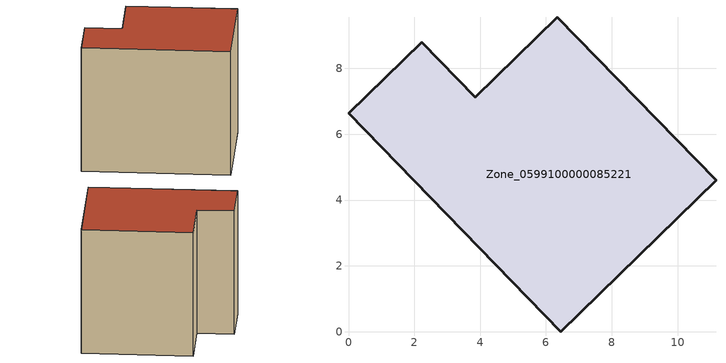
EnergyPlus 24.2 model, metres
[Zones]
Zone_0599100000085221
 floor ground (C_G): 6.45,0 0,6.64 2.22,8.8 3.86,7.13 6.35,9.55 11.17,4.6 z0
 wall outside (C_F): 6.45,0 11.17,4.6 6.35,9.55 3.86,7.13 2.22,8.8 0,6.64 6.45,0 z0:8.33
 roof outside (C_R): 0,6.64 6.45,0 11.17,4.6 6.35,9.55 3.86,7.13 2.22,8.8 z8.33
[BUILDING]
Pand.0599100000085221: North Axis=0; Terrain=City; Loads Convergence Tolerance Value=0.04; Temperature Convergence Tolerance Value=0.4; Solar Distribution=FullExterior; Maximum Number of Warmup Days=25; Minimum Number of Warmup Days=1
[Site:Location]
Rotterdam.The.Hague.AP_ZH_NLD Design_Conditions: Latitude=51.96; Longitude=4.45; Time Zone=1; Elevation=-4.5
[SITE:GROUNDTEMPERATURE:BUILDINGSURFACE]
18, 18, 18, 18, 18, 18, 18, 18, 18, 18, 18, 18
[MATERIAL] Thermal Absorptance=0.9; Solar Absorptance=0.7; Visible Absorptance=0.7
Name | Roughness | Thickness | Conductivity | Density | Specific Heat
G.TI.1975-1991 | MediumSmooth | 0.15 | 0.288461 | 540 | 1210
F.TI.1975-1991 | Rough | 0.3 | 0.230769 | 1920 | 840
R.TI.1975-1991 | MediumRough | 0.2 | 0.153846 | 1500 | 1000
[CONSTRUCTION]
C_G: G.TI.1975-1991
C_F: F.TI.1975-1991
C_R: R.TI.1975-1991
[ZONE]
Zone_0599100000085221: Type=1; Multiplier=1; Ceiling Height=Autocalculate; Volume=Autocalculate; Floor Area=autocalculate; Part of Total Floor Area=Yes
[ZONEINFILTRATION:DESIGNFLOWRATE]
Infil_Zone_0599100000085221: Zone or ZoneList or Space or SpaceList=Zone_0599100000085221; Schedule=AlwaysOn; Design Flow Rate Calculation Method=Flow/Area; Flow Rate per Floor Area=0.003; Constant Term Coefficient=1; Temperature Term Coefficient=0; Velocity Term Coefficient=0; Velocity Squared Term Coefficient=0
[HVACTEMPLATE:ZONE:IDEALLOADSAIRSYSTEM]
Zone_0599100000085221: Maximum Heating Supply Air Temperature=50; Minimum Cooling Supply Air Temperature=13; Maximum Heating Supply Air Humidity Ratio=0.0156; Minimum Cooling Supply Air Humidity Ratio=0.0077; Heating Limit=NoLimit; Cooling Limit=NoLimit; Dehumidification Control Type=ConstantSensibleHeatRatio; Cooling Sensible Heat Ratio=0.7; Dehumidification Setpoint=60; Humidification Control Type=None; Humidification Setpoint=30; Outdoor Air Method=None; Outdoor Air Flow Rate per Person=0.00944; Outdoor Air Flow Rate per Zone Floor Area=0; Outdoor Air Flow Rate per Zone=0; Demand Controlled Ventilation Type=None; Outdoor Air Economizer Type=NoEconomizer; Heat Recovery Type=None; Sensible Heat Recovery Effectiveness=0.7; Latent Heat Recovery Effectiveness=0.65
[ZONECONTROL:THERMOSTAT]
ThermostatControl_Zone_0599100000085221: Zone or ZoneList=Zone_0599100000085221; Control Type Schedule=DualSetpointControlType; Control 1=Thermostat_Zone_0599100000085221; Temperature Difference Between Cutout And Setpoint=0
[THERMOSTATSETPOINT:DUALSETPOINT]
Thermostat_Zone_0599100000085221: Heating Setpoint Temperature Schedule=HeatingSetpoint_Zone_0599100000085221; Cooling Setpoint Temperature Schedule=CoolingSetpoint_Zone_0599100000085221
[SCHEDULE:COMPACT]
HeatingSetpoint_Zone_0599100000085221: Through: 12/31, For: AllDays, Until: 24:00, 21
CoolingSetpoint_Zone_0599100000085221: Through: 12/31, For: AllDays, Until: 24:00, 24
DualSetpointControlType: Through: 12/31, For: AllDays, Until: 24:00, 4
AlwaysOn: Through: 12/31, For: AllDays, Until: 24:00, 1
